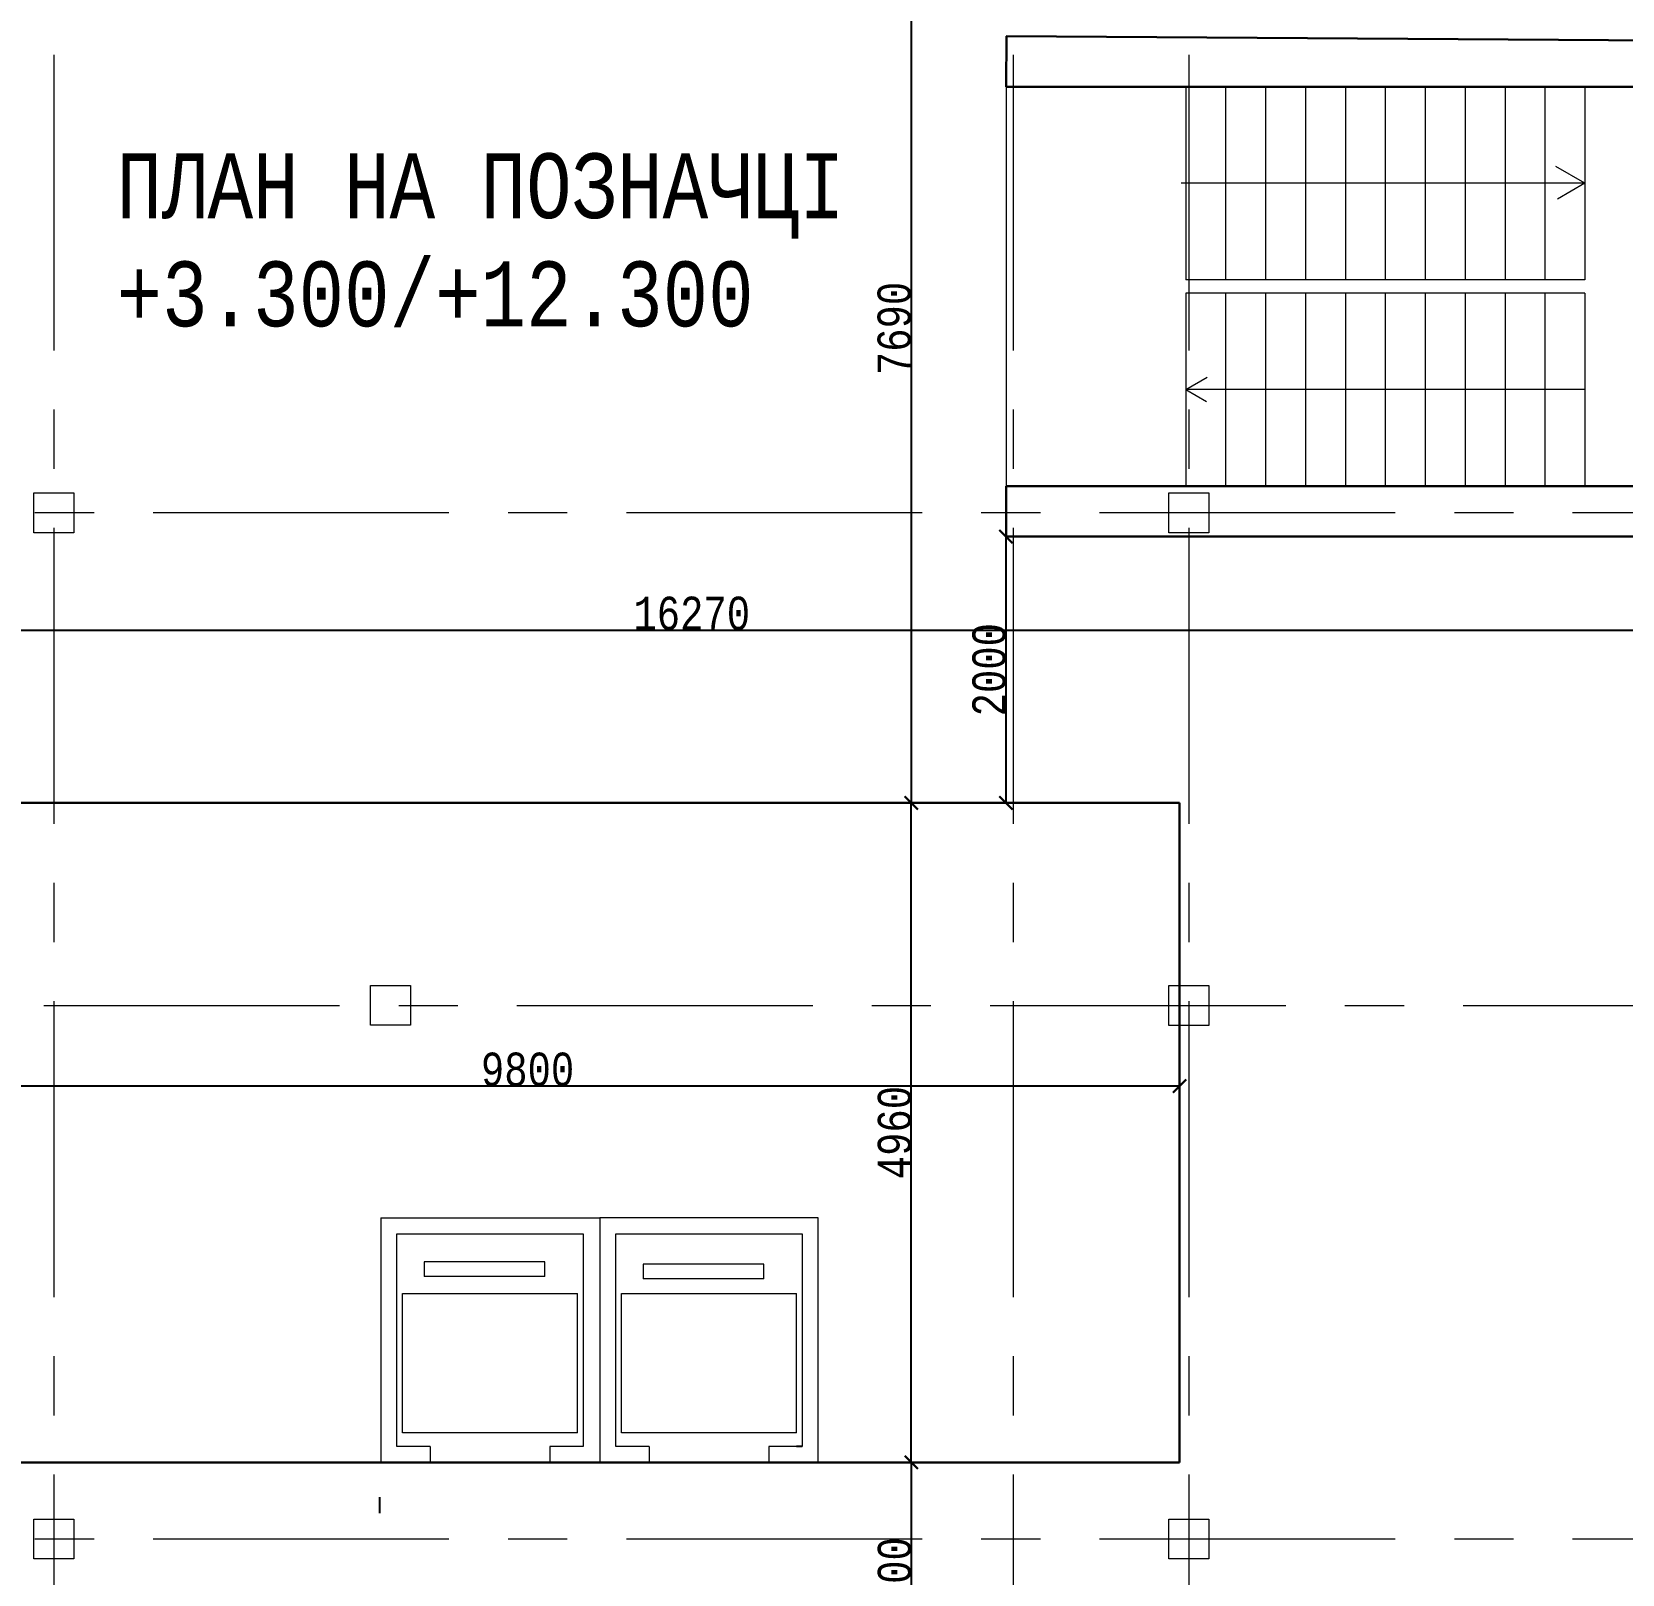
# Model space of a CAD drawing. Header units: millimetres. Extents: x -689206 to 4969298, y -1019800 to 703299.
# Drawn here: x 214433 to 226386, y -356634 to -345045 of the extents above; entities that cross this region are included whole.
import ezdxf

# ---------------------------------------------------------------- set-up
doc = ezdxf.new("R2010")
doc.units = ezdxf.units.MM
doc.linetypes.add('осеваяX2', pattern=[101.6, 63.5, -12.7, 12.7, -12.7])
for name, color, linetype, lineweight in [('Відомість заповнення дверних та віконних прорізів', 7, 'Continuous', 5), ('РАЗМЕРЫ', 7, 'Continuous', 9), ('стены', 7, 'Continuous', 20)]:
    doc.layers.add(name, color=color, linetype=linetype, lineweight=lineweight)
doc.styles.add('Аннотативный', font='isocteur.ttf', dxfattribs={"width": 0.7, "height": 250})
doc.dimstyles.new('Аннотативный', dxfattribs={"dimscale": 0, "dimtxt": 250, "dimasz": 100, "dimexe": 1.25, "dimexo": 0.625, "dimtad": 1, "dimdec": 0, "dimtxsty": 'Аннотативный', "dimblk": 'ARCHTICK', "dimcen": 2.5, "dimadec": 0, "dimazin": 0, "dimtfac": 1, "dimtdec": 0, "dimtmove": 0, "dimatfit": 3, "dimfxl": 1, "dimarcsym": 0})

# ---------------------------------------------------------------- blocks, each defined once
blk = doc.blocks.new('_ArchTick')
at = {"color": 0, "linetype": 'ByBlock', "const_width": 0.15}
blk.add_lwpolyline([(-0.5, -0.5), (0.5, 0.5)], dxfattribs=at)
blk = doc.blocks.new('*D2091')
at = {"layer": 'Defpoints', "color": 0, "linetype": 'ByBlock', "lineweight": 20, "transparency": 16777216}
for p in [(221043, -350839), (223059, -350839), (223059, -355794)]:
    blk.add_point(p, dxfattribs=at)
at = {"layer": 'РАЗМЕРЫ', "color": 0, "linetype": 'ByBlock', "lineweight": -2, "transparency": 16777216}
for p, q in [((223058, -350839), (221042, -350839)), ((221043, -355794), (221043, -350839)), ((223058, -355794), (221042, -355794))]:
    blk.add_line(p, q, dxfattribs=at)
at = {"layer": 'РАЗМЕРЫ', "color": 0, "linetype": 'ByBlock', "lineweight": -2, "transparency": 16777216, "xscale": 100, "yscale": 100, "zscale": 100}
for p, rotation in [((221043, -350839), 90), ((221043, -355794), 270)]:
    blk.add_blockref('_ArchTick', p, dxfattribs=dict(at, rotation=rotation))
at = {"layer": 'РАЗМЕРЫ', "color": 0, "linetype": 'ByBlock', "lineweight": 5, "transparency": 16777216, "insert": (220918, -353316), "char_height": 250, "attachment_point": 5, "rotation": 90, "style": 'Аннотативный'}
blk.add_mtext('4960', dxfattribs=at)
blk = doc.blocks.new('*D2092')
at = {"layer": 'Defpoints', "color": 0, "linetype": 'ByBlock', "lineweight": 20, "transparency": 16777216}
for p in [(213259, -350839), (223059, -350839), (213259, -352967)]:
    blk.add_point(p, dxfattribs=at)
at = {"layer": 'РАЗМЕРЫ', "color": 0, "linetype": 'ByBlock', "lineweight": -2, "transparency": 16777216}
for p, q in [((213259, -350839), (213259, -352968)), ((223059, -350839), (223059, -352968)), ((223059, -352967), (213259, -352967))]:
    blk.add_line(p, q, dxfattribs=at)
at = {"layer": 'РАЗМЕРЫ', "color": 0, "linetype": 'ByBlock', "lineweight": -2, "transparency": 16777216, "xscale": 100, "yscale": 100, "zscale": 100, "rotation": 180}
blk.add_blockref('_ArchTick', (213259, -352967), dxfattribs=at)
at = {"layer": 'РАЗМЕРЫ', "color": 0, "linetype": 'ByBlock', "lineweight": -2, "transparency": 16777216, "xscale": 100, "yscale": 100, "zscale": 100}
blk.add_blockref('_ArchTick', (223059, -352967), dxfattribs=at)
at = {"layer": 'РАЗМЕРЫ', "color": 0, "linetype": 'ByBlock', "lineweight": 5, "transparency": 16777216, "insert": (218159, -352842), "char_height": 250, "attachment_point": 5, "style": 'Аннотативный'}
blk.add_mtext('9800', dxfattribs=at)
blk = doc.blocks.new('*D2093')
at = {"layer": 'Defpoints', "color": 0, "linetype": 'ByBlock', "lineweight": 30, "transparency": 16777216}
for p in [(220338, -343709), (220338, -350839), (221042, -350839)]:
    blk.add_point(p, dxfattribs=at)
at = {"layer": 'РАЗМЕРЫ', "color": 0, "linetype": 'ByBlock', "lineweight": -2, "transparency": 16777216}
for p, q in [((220338, -343709), (221043, -343709)), ((221042, -343709), (221042, -350839)), ((220338, -350839), (221043, -350839))]:
    blk.add_line(p, q, dxfattribs=at)
at = {"layer": 'РАЗМЕРЫ', "color": 0, "linetype": 'ByBlock', "lineweight": -2, "transparency": 16777216, "xscale": 100, "yscale": 100, "zscale": 100}
for p, rotation in [((221042, -343709), 90), ((221042, -350839), 270)]:
    blk.add_blockref('_ArchTick', p, dxfattribs=dict(at, rotation=rotation))
at = {"layer": 'РАЗМЕРЫ', "color": 0, "linetype": 'ByBlock', "lineweight": 20, "transparency": 16777216, "insert": (220916, -347274), "char_height": 250, "attachment_point": 5, "rotation": 90, "style": 'Аннотативный'}
blk.add_mtext('7690', dxfattribs=at)
blk = doc.blocks.new('*D2095')
at = {"layer": 'Defpoints', "color": 0, "linetype": 'ByBlock', "lineweight": 20, "transparency": 16777216}
for p in [(221754, -348838), (221754, -350839), (221754, -350839)]:
    blk.add_point(p, dxfattribs=at)
at = {"layer": 'РАЗМЕРЫ', "color": 0, "linetype": 'ByBlock', "lineweight": -2, "transparency": 16777216}
for p, q in [((221754, -348838), (221754, -350839)), ((221755, -348838), (221756, -348838)), ((221755, -350839), (221756, -350839))]:
    blk.add_line(p, q, dxfattribs=at)
at = {"layer": 'РАЗМЕРЫ', "color": 0, "linetype": 'ByBlock', "lineweight": -2, "transparency": 16777216, "xscale": 100, "yscale": 100, "zscale": 100}
for p, rotation in [((221754, -348838), 90), ((221754, -350839), 270)]:
    blk.add_blockref('_ArchTick', p, dxfattribs=dict(at, rotation=rotation))
at = {"layer": 'РАЗМЕРЫ', "color": 0, "linetype": 'ByBlock', "lineweight": 20, "transparency": 16777216, "insert": (221629, -349838), "char_height": 250, "attachment_point": 5, "rotation": 90, "style": 'Аннотативный'}
blk.add_mtext('2000', dxfattribs=at)
blk = doc.blocks.new('*D2084')
at = {"layer": 'Defpoints', "color": 0, "linetype": 'ByBlock', "lineweight": 20, "transparency": 16777216}
for p in [(211259, -349542), (227528, -349542), (227528, -349542)]:
    blk.add_point(p, dxfattribs=at)
at = {"layer": 'РАЗМЕРЫ', "color": 0, "linetype": 'ByBlock', "lineweight": -2, "transparency": 16777216}
for p, q in [((211259, -349542), (227528, -349542)), ((211259, -349543), (211259, -349543)), ((227528, -349541), (227528, -349541))]:
    blk.add_line(p, q, dxfattribs=at)
at = {"layer": 'РАЗМЕРЫ', "color": 0, "linetype": 'ByBlock', "lineweight": -2, "transparency": 16777216, "xscale": 100, "yscale": 100, "zscale": 100, "rotation": 180}
blk.add_blockref('_ArchTick', (211259, -349542), dxfattribs=at)
at = {"layer": 'РАЗМЕРЫ', "color": 0, "linetype": 'ByBlock', "lineweight": -2, "transparency": 16777216, "xscale": 100, "yscale": 100, "zscale": 100}
blk.add_blockref('_ArchTick', (227528, -349542), dxfattribs=at)
at = {"layer": 'РАЗМЕРЫ', "color": 0, "linetype": 'ByBlock', "lineweight": 20, "transparency": 16777216, "insert": (219393, -349416), "char_height": 250, "attachment_point": 5, "style": 'Аннотативный'}
blk.add_mtext('16270', dxfattribs=at)
blk = doc.blocks.new('*D2085')
at = {"layer": 'Defpoints', "color": 0, "linetype": 'ByBlock', "lineweight": 5, "transparency": 16777216}
for p in [(221043, -355794), (221043, -357620), (221725, -357620)]:
    blk.add_point(p, dxfattribs=at)
at = {"layer": 'РАЗМЕРЫ', "color": 0, "linetype": 'ByBlock', "lineweight": -2, "transparency": 16777216}
for p, q in [((221043, -355794), (221043, -357620)), ((221044, -355794), (221045, -355794)), ((221724, -357620), (221042, -357620))]:
    blk.add_line(p, q, dxfattribs=at)
at = {"layer": 'РАЗМЕРЫ', "color": 0, "linetype": 'ByBlock', "lineweight": -2, "transparency": 16777216, "xscale": 100, "yscale": 100, "zscale": 100}
for p, rotation in [((221043, -355794), 90), ((221043, -357620), 270)]:
    blk.add_blockref('_ArchTick', p, dxfattribs=dict(at, rotation=rotation))
at = {"layer": 'РАЗМЕРЫ', "color": 0, "linetype": 'ByBlock', "lineweight": 5, "transparency": 16777216, "insert": (220918, -356707), "char_height": 250, "attachment_point": 5, "rotation": 90, "style": 'Аннотативный'}
blk.add_mtext('2000', dxfattribs=at)

msp = doc.modelspace()

# ---------------------------------------------------------------- linework, layer by layer
at = {"layer": 'РАЗМЕРЫ', "linetype": 'осеваяX2', "lineweight": 5, "ltscale": 35}
for p, q in [((214598.1, -330993.1), (214598.1, -380834.4)), ((221808.1, -330993.1), (221808.1, -380834.4)), ((253128, -348660), (186075.3, -348660)), ((253128, -356370), (186075.3, -356370))]:
    msp.add_line(p, q, dxfattribs=at)
at = {"layer": 'РАЗМЕРЫ', "linetype": 'ByBlock', "lineweight": 30}
for p, q in [((221755.2, -345078.1), (227460.5, -345114.8)), ((221755.2, -345458.1), (221757.7, -345078.1)), ((227527.8, -345458.1), (221755.2, -345458.1)), ((221755.2, -348458.1), (227527.8, -348458.1)), ((221755.2, -348838.1), (221755.2, -348458.1)), ((227527.8, -348835.7), (221755.2, -348838.1)), ((223058.9, -350838.5), (213258.8, -350838.5)), ((223058.9, -355794.1), (223058.9, -350838.5)), ((213258.8, -355794.1), (221383.8, -355794.1)), ((221383.8, -355794.1), (223058.9, -355794.1)), ((222669.9, -355794.1), (222642.9, -355794.1))]:
    msp.add_line(p, q, dxfattribs=at)
at = {"layer": 'РАЗМЕРЫ', "linetype": 'ByBlock', "lineweight": 20}
for p, q in [((221755.2, -345458.1), (221755.2, -348458.1)), ((223105.2, -347733.1), (223266.5, -347639.9)), ((223105.2, -347733.1), (223262.1, -347823.7))]:
    msp.add_line(p, q, dxfattribs=at)
at = {"layer": 'РАЗМЕРЫ', "linetype": 'ByBlock', "lineweight": 13}
for p, q in [((223105.2, -345458.1), (223105.2, -346908.1)), ((223405.2, -345458.1), (223405.2, -346908.1)), ((223705.2, -345458.1), (223705.2, -346908.1)), ((224005.2, -345458.1), (224005.2, -346908.1)), ((224305.2, -345458.1), (224305.2, -346908.1)), ((224605.2, -345458.1), (224605.2, -346908.1)), ((224905.2, -345458.1), (224905.2, -346908.1)), ((225205.2, -345458.1), (225205.2, -346908.1)), ((225505.2, -345458.1), (225505.2, -346908.1)), ((225805.2, -345458.1), (225805.2, -346908.1)), ((226105.2, -345458.1), (226105.2, -346908.1)), ((226105.2, -346183.1), (225887.5, -346057.4)), ((226105.2, -346183.1), (223070.6, -346183.1)), ((226105.2, -346183.1), (225900.4, -346301.3)), ((226105.2, -346908.1), (223105.2, -346908.1)), ((223105.2, -347008.1), (223105.2, -348458.1)), ((226105.2, -347008.1), (223105.2, -347008.1)), ((223405.2, -347008.1), (223405.2, -348458.1)), ((223705.2, -347008.1), (223705.2, -348458.1)), ((224005.2, -347008.1), (224005.2, -348458.1)), ((224305.2, -347008.1), (224305.2, -348458.1)), ((224605.2, -347008.1), (224605.2, -348458.1)), ((224905.2, -347008.1), (224905.2, -348458.1)), ((225205.2, -347008.1), (225205.2, -348458.1)), ((225505.2, -347008.1), (225505.2, -348458.1)), ((225805.2, -347008.1), (225805.2, -348458.1)), ((226105.2, -347008.1), (226105.2, -348458.1)), ((226105.2, -347733.1), (223105.2, -347733.1)), ((217056.1, -353955.9), (217056.1, -355795.9)), ((217056.1, -353955.9), (218701.8, -353955.9)), ((218701.8, -353955.9), (218701.8, -355795.9)), ((220341.8, -353955.9), (218701.8, -353955.9)), ((220341.8, -354075.9), (220341.8, -353955.9)), ((220341.8, -355795.9), (220341.8, -354075.9))]:
    msp.add_line(p, q, dxfattribs=at)
at = {"layer": 'РАЗМЕРЫ', "lineweight": 13, "ltscale": 150}
for p, q in [((218288.1, -354396.4), (218288.1, -354286.4)), ((219933.8, -354415.9), (219933.8, -354305.9))]:
    msp.add_line(p, q, dxfattribs=at)
at = {"layer": 'стены', "linetype": 'осеваяX2', "lineweight": 5, "ltscale": 35}
for p, q in [((223128, -330993.1), (223128, -380834.4)), ((186075.3, -352362), (253128, -352362))]:
    msp.add_line(p, q, dxfattribs=at)
at = {"layer": 'стены', "color": 18, "lineweight": 13, "true_color": 0x000000}
for p, q in [((217176.1, -355675.9), (217176.1, -354075.9)), ((217176.1, -354075.9), (218576.1, -354075.9)), ((218576.1, -354075.9), (218576.1, -355675.9)), ((218821.8, -355675.9), (218821.8, -354075.9)), ((218821.8, -354075.9), (220221.8, -354075.9)), ((220221.8, -354075.9), (220221.8, -355675.9)), ((218288.1, -354286.4), (217382.1, -354286.4)), ((217382.1, -354286.4), (217382.1, -354396.4)), ((219933.8, -354305.9), (219027.8, -354305.9)), ((219027.8, -354305.9), (219027.8, -354415.9)), ((218288.1, -354396.4), (217382.1, -354396.4)), ((218288.1, -354396.4), (218085.6, -354396.4)), ((219933.8, -354415.9), (219027.8, -354415.9)), ((219933.8, -354415.9), (219731.3, -354415.9)), ((217218.1, -355572.9), (217218.1, -354525.9)), ((217218.1, -354525.9), (218534.1, -354525.9)), ((218534.1, -355572.9), (218534.1, -354525.9)), ((218863.8, -355572.9), (218863.8, -354525.9)), ((218863.8, -354525.9), (220179.8, -354525.9)), ((220179.8, -355572.9), (220179.8, -354525.9)), ((218534.1, -355572.9), (217218.1, -355572.9)), ((220179.8, -355572.9), (218863.8, -355572.9)), ((217426.1, -355675.9), (217176.1, -355675.9)), ((217426.1, -355675.9), (217426.1, -355795.9)), ((218576.1, -355675.9), (218326.1, -355675.9)), ((218326.1, -355675.9), (218326.1, -355795.9)), ((218576.1, -355675.9), (218534.1, -355675.9)), ((219071.8, -355675.9), (218821.8, -355675.9)), ((219071.8, -355675.9), (219071.8, -355795.9)), ((220221.8, -355675.9), (219971.8, -355675.9)), ((219971.8, -355675.9), (219971.8, -355795.9))]:
    msp.add_line(p, q, dxfattribs=at)
at = {"layer": 'стены', "color": 18, "lineweight": 25, "true_color": 0x000000}
for p, q in [((220221.8, -355675.9), (220179.8, -355675.9)), ((217037.1, -355795.9), (216667.1, -355795.9)), ((218696.1, -355795.9), (218326.1, -355795.9)), ((219071.8, -355795.9), (218701.8, -355795.9)), ((220341.8, -355795.9), (219971.8, -355795.9)), ((217045.2, -356055.8), (217045.2, -356175.8))]:
    msp.add_line(p, q, dxfattribs=at)
at = {"layer": 'стены'}
for points in [[(214448.1, -348510), (214748.1, -348510), (214748.1, -348810), (214448.1, -348810)], [(222978, -348510), (223278, -348510), (223278, -348810), (222978, -348810)], [(216978, -352210), (217278, -352210), (217278, -352510), (216978, -352510)], [(222978, -352212), (223278, -352212), (223278, -352512), (222978, -352512)]]:
    msp.add_lwpolyline(points, close=True, dxfattribs=at)
at = {"layer": 'стены', "lineweight": 20}
for points in [[(214448.1, -356220), (214748.1, -356220), (214748.1, -356520), (214448.1, -356520)], [(222978, -356220), (223278, -356220), (223278, -356520), (222978, -356520)]]:
    msp.add_lwpolyline(points, close=True, dxfattribs=at)

# ---------------------------------------------------------------- texts
at = {"layer": 'Відомість заповнення дверних та віконних прорізів', "ltscale": 50, "insert": (215070.1, -345957.8), "char_height": 487.546, "width": 12034.477, "attachment_point": 1, "style": 'Аннотативный'}
msp.add_mtext('ПЛАН НА ПОЗНАЧЦІ \\P+3.300/+12.300', dxfattribs=at)

# ---------------------------------------------------------------- dimensions: what is measured, and where the dimension line sits
at = {"layer": 'РАЗМЕРЫ', "linetype": 'ByBlock', "lineweight": 20}
dim = msp.add_linear_dim(base=(221042.1, -350838.5), p1=(220337.9, -343709.5), p2=(220337.9, -350838.5), angle=90, text='7690', dimstyle='Аннотативный', dxfattribs=at)
dim.commit()
dim.dimension.update_dxf_attribs({"geometry": '*D2093', "text_midpoint": (220916.4, -347274)})
dim = msp.add_linear_dim(base=(221754.4, -350838.5), p1=(221754.4, -348838.1), p2=(221754.4, -350838.5), angle=90, dimstyle='Аннотативный', dxfattribs=at)
dim.commit()
dim.dimension.update_dxf_attribs({"geometry": '*D2095', "text_midpoint": (221628.7, -349838.3)})
dim = msp.add_linear_dim(base=(227527.8, -349542), p1=(211258.9, -349542), p2=(227527.8, -349542), text='16270', dimstyle='Аннотативный', dxfattribs=at)
dim.commit()
dim.dimension.update_dxf_attribs({"geometry": '*D2084', "text_midpoint": (219393.3, -349416.4)})
at = {"layer": 'РАЗМЕРЫ', "linetype": 'ByBlock', "lineweight": 5}
for base, p1, p2, text, picture, middle in [((221043.3, -350838.5), (223058.9, -355794.1), (223058.9, -350838.5), '4960', '*D2091', (220917.7, -353316.3)), ((221043.3, -357620.1), (221043.3, -355794.1), (221724.6, -357620.1), '2000', '*D2085', (220917.7, -356707.1))]:
    dim = msp.add_linear_dim(base=base, p1=p1, p2=p2, angle=90, text=text, dimstyle='Аннотативный', dxfattribs=at)
    dim.commit()
    dim.dimension.update_dxf_attribs({"geometry": picture, "text_midpoint": middle})
dim = msp.add_linear_dim(base=(213258.8, -352967.2), p1=(223058.9, -350838.5), p2=(213258.8, -350838.5), dimstyle='Аннотативный', dxfattribs=at)
dim.commit()
dim.dimension.update_dxf_attribs({"geometry": '*D2092', "text_midpoint": (218158.9, -352841.6)})

doc.saveas('drawing.dxf')
